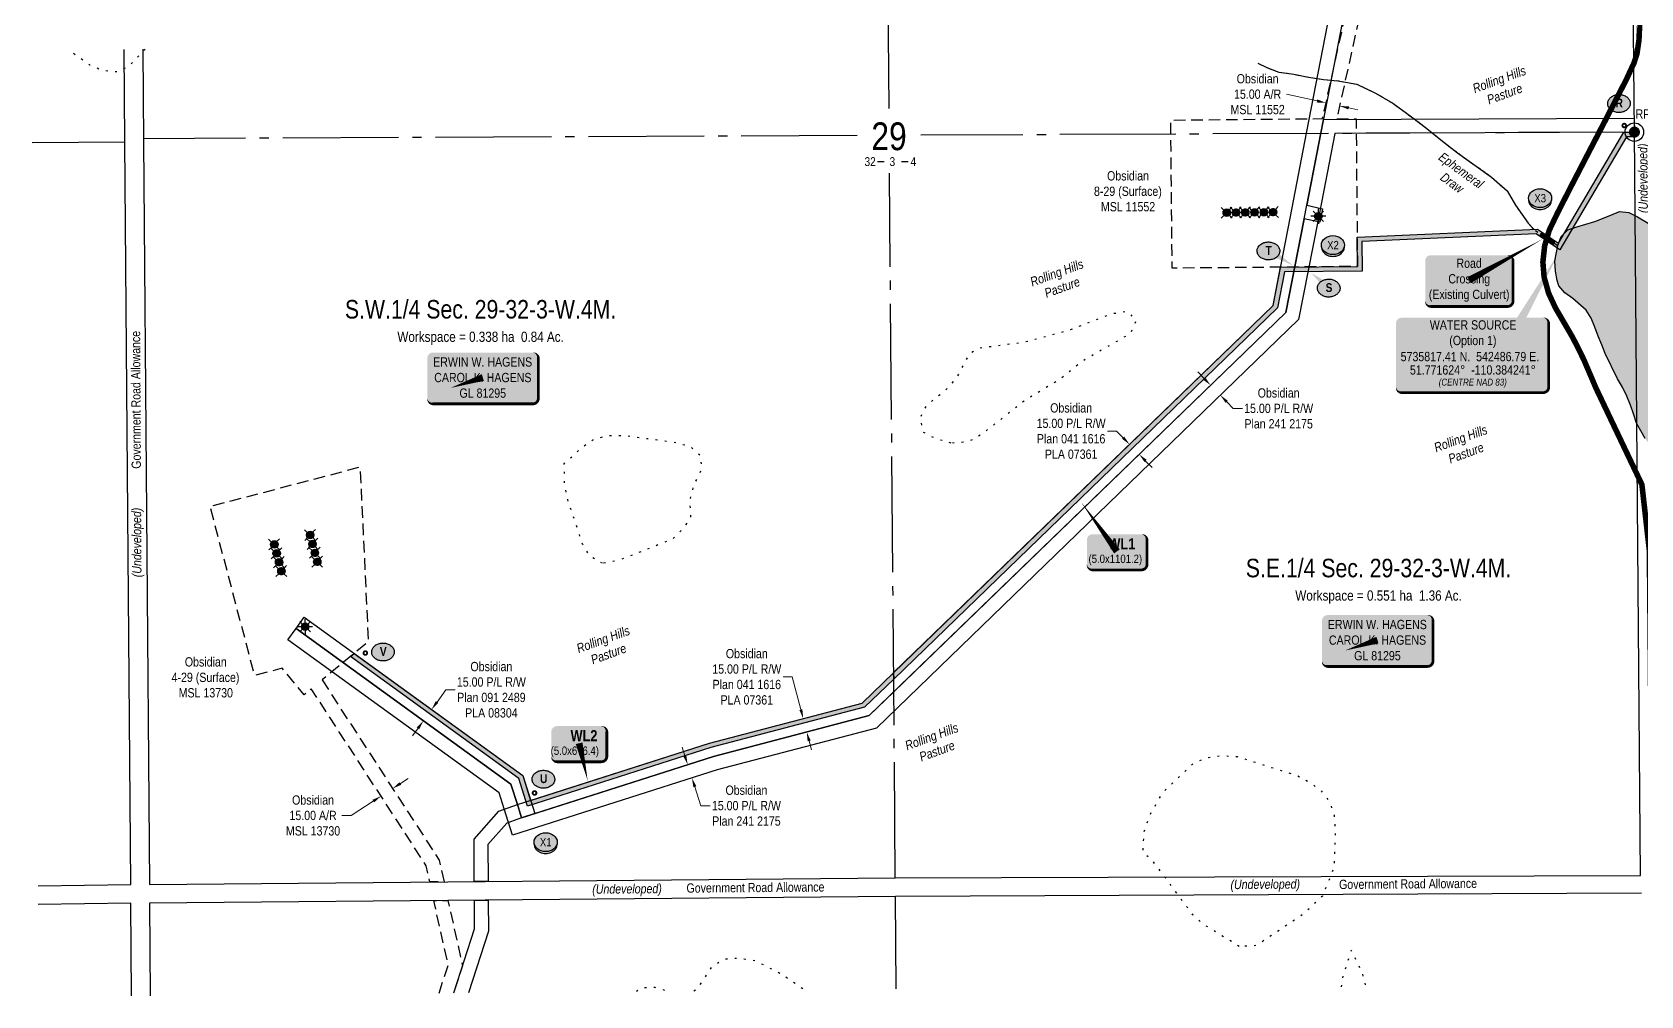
# Model space of a CAD drawing. Extents: x 540401 to 546765, y 5731607 to 5736849.
# Drawn here: x 540834 to 542570, y 5734999 to 5736040 of the extents above; entities that cross this region are included whole.
import ezdxf
from ezdxf.enums import TextEntityAlignment as Align

# ---------------------------------------------------------------- set-up
doc = ezdxf.new("R2010")
doc.units = 0
doc.header["$LTSCALE"] = 5
doc.header["$PDSIZE"] = 0.5
for name, pattern in [('foc-ACCESSROAD', [3.75, 2.5, -1.25]), ('foc-QUARTERLINE', [33, 25, -3, 2, -3]), ('foc-TOPO-ephemeral', [6.25, 3.125, -0.625, 0.625, -0.625, 0.625, -0.625]), ('foc-WHEELTRACKS', [2, 0.4, -1.6])]:
    doc.linetypes.add(name, pattern=pattern)
doc.layers.get('Defpoints').update_dxf_attribs({"color": 9})
for name, color, linetype in [('10', 1, 'Continuous'), ('35', 37, 'Continuous'), ('9', 3, 'Continuous'), ('AS-OWNER', 7, 'Continuous'), ('AS-ROADS', 254, 'Continuous'), ('C-RW', 13, 'Continuous'), ('C-SYMBOL', 7, 'Continuous'), ('C-WS', 13, 'foc-ACCESSROAD'), ('C-WS-S', 8, 'Continuous'), ('CG-NOTES', 7, 'Continuous'), ('L-AREAREQUIRED', 7, 'Continuous'), ('L-MON', 1, 'Continuous'), ('L-QSEC', 8, 'foc-QUARTERLINE'), ('L-ROAD-T', 7, 'Continuous'), ('L-SEC', 7, 'Continuous'), ('L-SECLBL', 7, 'Continuous'), ('P-CROSSINGS', 250, 'Continuous'), ('P-TEMP-BLOCKS', 250, 'Continuous'), ('P-TEMP-H', 41, 'Continuous'), ('P-TEMP_WORKSPACE', 46, 'Continuous'), ('ROUTE MAP BUBBLES', 7, 'Continuous'), ('T-DRAW', 143, 'foc-TOPO-ephemeral'), ('T-WATER', 160, 'Continuous'), ('T-WATER-H', 133, 'Continuous'), ('T-WATER-P3', 160, 'foc-WHEELTRACKS'), ('T-WATER-T', 170, 'Continuous')]:
    doc.layers.add(name, color=color, linetype=linetype)
for name, color, linetype, lineweight in [('AS-GENERAL', 48, 'Continuous', 18), ('C-AR-T', 13, 'Continuous', 9), ('C-RW-T', 13, 'Continuous', 9), ('C-WS-T', 13, 'Continuous', 9), ('T-TEXT', 48, 'Continuous', 18)]:
    doc.layers.add(name, color=color, linetype=linetype, lineweight=lineweight)
doc.styles.add('100L', font='ARIALN.TTF', dxfattribs={"height": 11})
doc.styles.add('175L', font='ARIALN.TTF', dxfattribs={"height": 20})
doc.styles.add('80', font='ARIALN.TTF', dxfattribs={"height": 10})
doc.styles.add('80CG', font='ARIALN.TTF', dxfattribs={"height": 10})
doc.styles.add('80L', font='ARIALN.TTF', dxfattribs={"height": 10})
doc.styles.add('80LS', font='ARIALNI.TTF', dxfattribs={"height": 10})
doc.styles.add('BOLD', font='ARIALNB.TTF')
doc.styles.add('Crossing', font='ARIALN.TTF', dxfattribs={"height": 10})
doc.styles.add('foc-LtypeFont', font='ARIALN.TTF', dxfattribs={"height": 7.35})
doc.styles.add('SIMPLEX', font='ARIALN.TTF')
doc.linetypes.add('foc-TOPO-flowdirection-NOLINE', pattern='A,0,[">",foc-LtypeFont,S=0.3,R=0,X=0,Y=-0.945],-20,[">",foc-LtypeFont,S=0.3,R=0,X=0,Y=-0.945],0', length=20)
doc.dimstyles.new('Compass 5 000', dxfattribs={"dimscale": 5, "dimtxt": 9, "dimasz": 2, "dimexe": 0.2, "dimexo": 0.0625, "dimgap": 0.5, "dimtad": 0, "dimtih": 1, "dimtoh": 1, "dimzin": 0, "dimdsep": 46, "dimtxsty": '80CG', "dimcen": 0.1, "dimse1": 1, "dimse2": 1, "dimclrd": 256, "dimclrt": 256, "dimaunit": 1, "dimadec": 4, "dimazin": 0, "dimtfac": 0.06, "dimtofl": 0, "dimtmove": 0, "dimatfit": 1, "dimfxl": 0.2, "dimtolj": 1, "dimtzin": 0, "dimlwd": -1, "dimarcsym": 0})

# ---------------------------------------------------------------- blocks, each defined once
blk = doc.blocks.new('L-SECLBL')
at = {"layer": '9', "color": 7}
for p, q in [((-5.1, -27.8), (-12.3, -27.8)), ((20.7, -27.8), (13.5, -27.8))]:
    blk.add_line(p, q, dxfattribs=at)
at = {"layer": '10', "color": 2, "style": 'SIMPLEX'}
blk.add_attdef('SEC', text='', height=30, dxfattribs=at).set_placement((0, 0), align=Align.MIDDLE)
at = {"layer": '10', "color": 5, "style": '80L'}
blk.add_attdef('TWP', text='', height=9.5, dxfattribs=at).set_placement((-14.4, -27.4), align=Align.MIDDLE_RIGHT)
blk.add_attdef('RGE', text='', height=9.5, dxfattribs=at).set_placement((3.6, -27.4), align=Align.MIDDLE_CENTER)
blk.add_attdef('MER', text='', height=9.5, dxfattribs=at).set_placement((23.2, -27.4), align=Align.MIDDLE_LEFT)
blk = doc.blocks.new('*D57')
at = {"layer": 'C-AR-T', "transparency": 16777216}
for p, q in [((541231.3, 5735228.9), (541239.7, 5735234.3)), ((541202, 5735209.8), (541178.1, 5735194.3)), ((541178.1, 5735194.3), (541168.1, 5735194.3))]:
    blk.add_line(p, q, dxfattribs=at)
for points in [[(541230.4, 5735230.3), (541232.2, 5735227.5), (541222.9, 5735223.4)], [(541201.1, 5735211.2), (541202.9, 5735208.4), (541210.4, 5735215.2)]]:
    blk.add_solid(points, dxfattribs=at)
at = {"layer": 'Defpoints', "color": 0, "transparency": 16777216}
for p in [(541205.8, 5735249.9), (541193.2, 5735241.7), (541210.4, 5735215.2)]:
    blk.add_point(p, dxfattribs=at)
at = {"layer": 'C-AR-T', "transparency": 16777216, "insert": (541137, 5735194.3), "char_height": 10, "attachment_point": 5, "style": '80CG'}
blk.add_mtext('\\A1;Obsidian\\P15.00 A/R\\PMSL 13730', dxfattribs=at)
blk = doc.blocks.new('*D63')
at = {"layer": 'C-RW-T', "transparency": 16777216}
for p, q in [((542004.4, 5735609.5), (541994.4, 5735609.5)), ((542011.4, 5735602.4), (542004.4, 5735609.5)), ((542035.7, 5735577.2), (542042.7, 5735570.1))]:
    blk.add_line(p, q, dxfattribs=at)
for points in [[(542012.6, 5735603.5), (542010.2, 5735601.2), (542018.3, 5735595.2)], [(542036.9, 5735578.4), (542034.5, 5735576.1), (542028.8, 5735584.4)]]:
    blk.add_solid(points, dxfattribs=at)
at = {"layer": 'Defpoints', "color": 0, "transparency": 16777216}
for p in [(542018.3, 5735595.2), (542002.9, 5735580.2), (542013.3, 5735569.4)]:
    blk.add_point(p, dxfattribs=at)
at = {"layer": 'C-RW-T', "transparency": 16777216, "insert": (541955.3, 5735609.5), "char_height": 10, "attachment_point": 5, "style": '80CG'}
blk.add_mtext('\\A1;Obsidian\\P15.00 P/L R/W\\PPlan 041 1616\\PPLA 07361', dxfattribs=at)
blk = doc.blocks.new('*D65')
at = {"layer": 'C-RW-T', "transparency": 16777216}
for p, q in [((541270.8, 5735316.8), (541280.4, 5735330.1)), ((541280.4, 5735330.1), (541290.4, 5735330.1)), ((541250.3, 5735288.5), (541244.4, 5735280.4))]:
    blk.add_line(p, q, dxfattribs=at)
for points in [[(541269.5, 5735317.8), (541272.2, 5735315.8), (541265, 5735308.7)], [(541248.9, 5735289.4), (541251.6, 5735287.5), (541256.1, 5735296.5)]]:
    blk.add_solid(points, dxfattribs=at)
at = {"layer": 'Defpoints', "color": 0, "transparency": 16777216}
for p in [(541255.9, 5735296.7), (541264.7, 5735308.8), (541265, 5735308.7)]:
    blk.add_point(p, dxfattribs=at)
at = {"layer": 'C-RW-T', "transparency": 16777216, "insert": (541329.5, 5735330.1), "char_height": 10, "attachment_point": 5, "style": '80CG'}
blk.add_mtext('\\A1;Obsidian\\P15.00 P/L R/W\\PPlan 091 2489\\PPLA 08304', dxfattribs=at)
blk = doc.blocks.new('*D66')
at = {"layer": 'C-RW-T', "transparency": 16777216}
for p, q in [((541654.3, 5735344.1), (541644.3, 5735344.1)), ((541663.6, 5735308.7), (541654.3, 5735344.1)), ((541672.5, 5735274.8), (541675, 5735265.2))]:
    blk.add_line(p, q, dxfattribs=at)
for points in [[(541665.2, 5735309.1), (541662, 5735308.2), (541666.1, 5735299)], [(541674.1, 5735275.3), (541670.9, 5735274.4), (541669.9, 5735284.5)]]:
    blk.add_solid(points, dxfattribs=at)
at = {"layer": 'Defpoints', "color": 0, "transparency": 16777216}
for p in [(541666, 5735299), (541666.1, 5735299), (541669.8, 5735284.5)]:
    blk.add_point(p, dxfattribs=at)
at = {"layer": 'C-RW-T', "transparency": 16777216, "insert": (541605.2, 5735344.1), "char_height": 10, "attachment_point": 5, "style": '80CG'}
blk.add_mtext('\\A1;Obsidian\\P15.00 P/L R/W\\PPlan 041 1616\\PPLA 07361', dxfattribs=at)
blk = doc.blocks.new('GAS')
h = blk.add_hatch(color=255)
h.dxf.hatch_style = 1
edge = h.paths.add_edge_path()
edge.add_arc((0, 0), 0.9, 0, 360)
for p, q in [((-0.81, 0), (-1.62, 0)), ((-0.57, 0.57), (-1.14, 1.14)), ((0, 0.81), (0, 1.62)), ((0.57, 0.57), (1.14, 1.14)), ((1.62, 0), (0.81, 0)), ((-0.57, -0.57), (-1.14, -1.14)), ((0, -0.81), (0, -1.62)), ((1.14, -1.14), (0.57, -0.57))]:
    blk.add_line(p, q)
blk.add_circle((0, 0), 0.8)
blk = doc.blocks.new('WC')
at = {"layer": 'L-MON'}
h = blk.add_hatch(color=255, dxfattribs=at)
h.dxf.hatch_style = 1
edge = h.paths.add_edge_path()
edge.add_arc((0, 0), 0.9, 0, 360)
at = {"layer": 'C-WS-S', "flags": 128}
for points in [[(-0.62, 0.5), (-1.23, 1.12)], [(0.52, 0.61), (1.13, 1.21)], [(-1.18, -1.18), (-0.56, -0.57)], [(1.16, -1.18), (0.56, -0.57)]]:
    blk.add_lwpolyline(points, dxfattribs=at)
at = {"layer": 'C-WS-S'}
for radius in [0.8, 0.373]:
    blk.add_circle((0, 0), radius, dxfattribs=at)
blk = doc.blocks.new('*D70')
at = {"layer": 'C-RW-T', "transparency": 16777216}
for p, q in [((542098.9, 5735666.2), (542091.9, 5735673.4)), ((542123.2, 5735641.1), (542130.2, 5735634)), ((542130.2, 5735634), (542140.2, 5735634))]:
    blk.add_line(p, q, dxfattribs=at)
for points in [[(542100.1, 5735667.4), (542097.7, 5735665.1), (542105.8, 5735659.1)], [(542124.4, 5735642.3), (542122.1, 5735640), (542116.3, 5735648.3)]]:
    blk.add_solid(points, dxfattribs=at)
at = {"layer": 'Defpoints', "color": 0, "transparency": 16777216}
for p in [(542107.8, 5735661), (542116.3, 5735648.3), (542118.3, 5735650.3)]:
    blk.add_point(p, dxfattribs=at)
at = {"layer": 'C-RW-T', "transparency": 16777216, "insert": (542179.3, 5735634), "char_height": 10, "attachment_point": 5, "style": '80CG'}
blk.add_mtext('\\A1;Obsidian\\P15.00 P/L R/W\\PPlan 241 2175', dxfattribs=at)
blk = doc.blocks.new('*D71')
at = {"layer": 'C-RW-T', "transparency": 16777216}
for p, q in [((541538.4, 5735258.6), (541535.3, 5735268.2)), ((541549.1, 5735225.3), (541555.7, 5735204.9)), ((541555.7, 5735204.9), (541565.7, 5735204.9))]:
    blk.add_line(p, q, dxfattribs=at)
for points in [[(541539.9, 5735259.2), (541536.8, 5735258.1), (541541.4, 5735249.1)], [(541550.7, 5735225.8), (541547.5, 5735224.8), (541546, 5735234.9)]]:
    blk.add_solid(points, dxfattribs=at)
at = {"layer": 'Defpoints', "color": 0, "transparency": 16777216}
for p in [(541544.9, 5735250.3), (541546, 5735234.9), (541549.5, 5735236)]:
    blk.add_point(p, dxfattribs=at)
at = {"layer": 'C-RW-T', "transparency": 16777216, "insert": (541604.8, 5735204.9), "char_height": 10, "attachment_point": 5, "style": '80CG'}
blk.add_mtext('\\A1;Obsidian\\P15.00 P/L R/W\\PPlan 241 2175', dxfattribs=at)
blk = doc.blocks.new('*U73')
h = blk.add_hatch(color=59)
edge = h.paths.add_edge_path()
edge.add_line((-54, -28.5), (54, -28.5))
edge.add_arc((54, -22.5), 6, 270, 360)
edge.add_line((60, -22.5), (60, 21))
edge.add_arc((54, 21), 6, 0, 90)
edge.add_line((54, 27), (-54, 27))
edge.add_arc((-54, 21), 6, 90, 180)
edge.add_line((-60, 21), (-60, -22.5))
edge.add_arc((-54, -22.5), 6, 180, 270)
at = {"color": 1, "flags": 128}
blk.add_lwpolyline([(-54, -28.5, 3, 3, 0), (54, -28.5, 3, 3, 0.414214), (60, -22.5, 3, 3, 0), (60, 21, 3, 0, 0.414214), (54, 27, 0, 0, 0), (-54, 27, 0, 0, 0.414214), (-60, 21, 0, 0, 0), (-60, -22.5, 0, 3, 0.414214)], format="xyseb", close=True, dxfattribs=at)
blk.add_lwpolyline([(-35, -11.3, 0, 7.5, 0), (0, 0, 0, 0, 0)], format="xyseb", dxfattribs=at)
at = {"color": 1, "style": '80'}
blk.add_attdef('ENTER_TEXT_001', (-36, -5), '', height=10, dxfattribs=at)
blk = doc.blocks.new('*U77')
h = blk.add_hatch(color=255)
edge = h.paths.add_edge_path()
edge.add_line((-76.5, -20), (76.5, -20))
edge.add_arc((76.5, -14), 6, 270, 360)
edge.add_line((82.5, -14), (82.5, 55))
edge.add_arc((76.5, 55), 6, 0, 90)
edge.add_line((76.5, 61), (-76.5, 61))
edge.add_arc((-76.5, 55), 6, 90, 180)
edge.add_line((-82.5, 55), (-82.5, -14))
edge.add_arc((-76.5, -14), 6, 180, 270)
at = {"color": 170, "flags": 128}
blk.add_lwpolyline([(-76.5, -20, 3, 3, 0), (76.5, -20, 3, 3, 0.414214), (82.5, -14, 3, 3, 0), (82.5, 55, 3, 0, 0.414214), (76.5, 61, 0, 0, 0), (-76.5, 61, 0, 0, 0.414214), (-82.5, 55, 0, 0, 0), (-82.5, -14, 0, 3, 0.414214)], format="xyseb", close=True, dxfattribs=at)
at = {"color": 170, "insert": (-36.3, -4.9), "char_height": 7.5, "attachment_point": 1, "style": '80L'}
blk.add_mtext_dynamic_manual_height_columns('{\\fArial Narrow|b0|i1|c0|p34;(CENTRE NAD 83)}', width=76.285, gutter_width=45, heights=[0], dxfattribs=at)
at = {"layer": 'T-WATER-T', "style": '80', "flags": 8}
blk.add_attdef('Name?_001', (-36.7, 30.2), '', height=10, dxfattribs=at)
at = {"layer": 'T-WATER-T', "style": '80L'}
for tag, p in [('Location?', (0.6, 19)), ('Coords?', (0.6, 4.5))]:
    blk.add_attdef(tag, text='', height=10, dxfattribs=at).set_placement(p, align=Align.MIDDLE_CENTER)
blk = doc.blocks.new('*U83')
at = {"true_color": 0xff8aff}
h = blk.add_hatch(color=211, dxfattribs=at)
edge = h.paths.add_edge_path()
edge.add_line((-26.5, -20), (26.5, -20))
edge.add_arc((26.5, -14), 6, 270, 360)
edge.add_line((32.5, -14), (32.5, 12.5))
edge.add_arc((26.5, 12.5), 6, 0, 90)
edge.add_line((26.5, 18.5), (-26.5, 18.5))
edge.add_arc((-26.5, 12.5), 6, 90, 180)
edge.add_line((-32.5, 12.5), (-32.5, -14))
edge.add_arc((-26.5, -14), 6, 180, 270)
at = {"flags": 128}
blk.add_lwpolyline([(-38.6, 53.2, 0, 7.5, 0), (0, 0, 0, 0, 0)], format="xyseb", dxfattribs=at)
at = {"color": 250, "flags": 128}
blk.add_lwpolyline([(-26.5, -20, 3, 3, 0), (26.5, -20, 3, 3, 0.414214), (32.5, -14, 3, 3, 0), (32.5, 12.5, 3, 0, 0.414214), (26.5, 18.5, 0, 0, 0), (-26.5, 18.5, 0, 0, 0.414214), (-32.5, 12.5, 0, 0, 0), (-32.5, -14, 0, 3, 0.414214)], format="xyseb", close=True, dxfattribs=at)
at = {"color": 250}
for tag, p, height, style in [('TEMP_AREA_W1_001', (-9.2, 2.2), 12, 'BOLD'), ('ENTER_TEXT_001', (-30.7, -12.5), 9, '80')]:
    blk.add_attdef(tag, p, '', height=height, dxfattribs=dict(at, style=style))
blk = doc.blocks.new('*U84')
at = {"true_color": 0xff8aff}
h = blk.add_hatch(color=211, dxfattribs=at)
edge = h.paths.add_edge_path()
edge.add_line((-24, -20), (24, -20))
edge.add_arc((24, -14), 6, 270, 360)
edge.add_line((30, -14), (30, 12.5))
edge.add_arc((24, 12.5), 6, 0, 90)
edge.add_line((24, 18.5), (-24, 18.5))
edge.add_arc((-24, 12.5), 6, 90, 180)
edge.add_line((-30, 12.5), (-30, -14))
edge.add_arc((-24, -14), 6, 180, 270)
at = {"color": 250, "flags": 128}
blk.add_lwpolyline([(-24, -20, 3, 3, 0), (24, -20, 3, 3, 0.414214), (30, -14, 3, 3, 0), (30, 12.5, 3, 0, 0.414214), (24, 18.5, 0, 0, 0), (-24, 18.5, 0, 0, 0.414214), (-30, 12.5, 0, 0, 0), (-30, -14, 0, 3, 0.414214)], format="xyseb", close=True, dxfattribs=at)
at = {"flags": 128}
blk.add_lwpolyline([(9.3, -40.6, 0, 7.5, 0), (0, 0, 0, 0, 0)], format="xyseb", dxfattribs=at)
at = {"color": 250}
for tag, p, height, style in [('TEMP_AREA_W1_001', (-9.2, 2.2), 12, 'BOLD'), ('ENTER_TEXT_001', (-30.7, -12.5), 9, '80')]:
    blk.add_attdef(tag, p, '', height=height, dxfattribs=dict(at, style=style))
blk = doc.blocks.new('xing2')
h = blk.add_hatch(color=50)
h.dxf.hatch_style = 1
edge = h.paths.add_edge_path()
edge.add_ellipse((0, 0), major_axis=(-12.5, 0), ratio=0.816297, start_angle=0, end_angle=360)
h = blk.add_hatch(color=250)
h.dxf.hatch_style = 1
edge = h.paths.add_edge_path()
edge.add_ellipse((0, -2), major_axis=(-12.5, 0), ratio=0.816297, start_angle=0, end_angle=180)
edge.add_line((12.5, -2), (12.5, 0))
edge.add_ellipse((0, 0), major_axis=(-12.5, 0), ratio=0.816297, start_angle=0, end_angle=180, ccw=False)
edge.add_line((-12.5, 0), (-12.5, -2))
at = {"color": 250}
blk.add_ellipse((0, 0), major_axis=(-12.5, 0), ratio=0.816297, dxfattribs=at)
blk.add_ellipse((0, -2), major_axis=(-12.5, 0), ratio=0.816297, start_param=0, end_param=3.141593, dxfattribs=at)
at = {"color": 250, "style": 'Crossing'}
blk.add_attdef('CROSSING', text='', height=9, dxfattribs=at).set_placement((0.1, 0), align=Align.MIDDLE_CENTER)
at = {"color": 250, "style": 'Crossing', "flags": 1}
for tag, p in [('OWNER', (0.1, -12.5)), ('DESCRIPTION', (0.1, -25.8)), ('LOCATION', (0.1, -39.3)), ('DWG_REF', (0.1, -52.8))]:
    blk.add_attdef(tag, text='', height=9, dxfattribs=at).set_placement(p, align=Align.MIDDLE_CENTER)
blk = doc.blocks.new('AA')
at = {"const_width": 4}
blk.add_lwpolyline([(-1, 0, 1), (1, 0, 1)], format="xyb", close=True, dxfattribs=at)
blk.add_circle((0, 0), 2)
blk = doc.blocks.new('Route_Letters')
h = blk.add_hatch(color=255)
h.dxf.hatch_style = 1
edge = h.paths.add_edge_path()
edge.add_ellipse((-0.1, 0.5), major_axis=(-12, 0), ratio=0.789318, start_angle=0, end_angle=360)
at = {"color": 5}
blk.add_open_spline([(-12.3, 0.5), (-12.3, -0.3), (-12.2, -1), (-11.7, -2.8), (-11.1, -3.9), (-9.6, -5.8), (-8.5, -6.7), (-6.2, -8), (-4.9, -8.5), (-2.1, -9.2), (-0.7, -9.3), (2.2, -9.1), (3.6, -8.8), (6.3, -7.9), (7.5, -7.2), (9.5, -5.6), (10.4, -4.6), (11.6, -2.5), (12, -1.4), (12.2, 0.9), (12, 2.1), (11.2, 4.3), (10.5, 5.4), (8.8, 7.2), (7.7, 8), (5.3, 9.2), (3.9, 9.7), (1.1, 10.2), (-0.4, 10.2), (-3.2, 9.9), (-4.6, 9.6), (-7.2, 8.5), (-8.3, 7.7), (-10.2, 6), (-11, 5), (-12, 2.9), (-12.3, 1.7), (-12.3, 0.5), (-12.3, 0.5), (-12.3, 0.5)], degree=3, knots=[0, 0, 0, 0, 0.219529, 0.219529, 0.575727, 0.575727, 0.931924, 0.931924, 1.288121, 1.288121, 1.644318, 1.644318, 2.000515, 2.000515, 2.356712, 2.356712, 2.712909, 2.712909, 3.069107, 3.069107, 3.425304, 3.425304, 3.781501, 3.781501, 4.137698, 4.137698, 4.493895, 4.493895, 4.850092, 4.850092, 5.20629, 5.20629, 5.562487, 5.562487, 5.918684, 5.918684, 6.274881, 6.274881, 6.283185, 6.283185, 6.283185, 6.283185], dxfattribs=at)
at = {"color": 14, "style": 'BOLD'}
blk.add_attdef('A', text='', height=9.5, dxfattribs=at).set_placement((0.2, 1), align=Align.MIDDLE)
blk = doc.blocks.new('*U86')
h = blk.add_hatch(color=59)
edge = h.paths.add_edge_path()
edge.add_line((-41.5, -28.5), (41.5, -28.5))
edge.add_arc((41.5, -22.5), 6, 270, 360)
edge.add_line((47.5, -22.5), (47.5, 21))
edge.add_arc((41.5, 21), 6, 0, 90)
edge.add_line((41.5, 27), (-41.5, 27))
edge.add_arc((-41.5, 21), 6, 90, 180)
edge.add_line((-47.5, 21), (-47.5, -22.5))
edge.add_arc((-41.5, -22.5), 6, 180, 270)
at = {"color": 1, "flags": 128}
blk.add_lwpolyline([(79, 44.2, 0, 7.5, 0), (0, 0, 0, 0, 0)], format="xyseb", dxfattribs=at)
blk.add_lwpolyline([(-41.5, -28.5, 3, 3, 0), (41.5, -28.5, 3, 3, 0.414214), (47.5, -22.5, 3, 3, 0), (47.5, 21, 3, 0, 0.414214), (41.5, 27, 0, 0, 0), (-41.5, 27, 0, 0, 0.414214), (-47.5, 21, 0, 0, 0), (-47.5, -22.5, 0, 3, 0.414214)], format="xyseb", close=True, dxfattribs=at)
at = {"color": 1, "style": '80'}
blk.add_attdef('ENTER_TEXT_001', (-36, -5), '', height=10, dxfattribs=at)
blk = doc.blocks.new('*D87')
at = {"layer": 'C-AR-T', "transparency": 16777216}
for p, q in [((542220.7, 5735966.1), (542187.6, 5735973.4)), ((542254.9, 5735958.6), (542264.7, 5735956.4))]:
    blk.add_line(p, q, dxfattribs=at)
for points in [[(542221, 5735967.8), (542220.3, 5735964.5), (542230.4, 5735964)], [(542255.3, 5735960.2), (542254.5, 5735957), (542245.1, 5735960.7)]]:
    blk.add_solid(points, dxfattribs=at)
at = {"layer": 'Defpoints', "color": 0, "transparency": 16777216}
for p in [(542230.4, 5735964), (542230.4, 5735963.9), (542245.1, 5735960.7)]:
    blk.add_point(p, dxfattribs=at)
at = {"layer": 'C-AR-T', "transparency": 16777216, "insert": (542156.6, 5735973.4), "char_height": 10, "attachment_point": 5, "style": '80CG'}
blk.add_mtext('\\A1;Obsidian\\P15.00 A/R\\PMSL 11552', dxfattribs=at)
blk = doc.blocks.new('fdia')
at = {"color": 255, "const_width": 1}
blk.add_lwpolyline([(-0.5, 0, 1), (0.5, 0, 1)], format="xyb", close=True, dxfattribs=at)
blk = doc.blocks.new('Fdiaa')
blk.add_blockref('fdia', (0, 0))
blk = doc.blocks.new('fdib')
at = {"color": 1, "const_width": 1.6}
blk.add_lwpolyline([(-0.4, 0, 1), (0.4, 0, 1)], format="xyb", close=True, dxfattribs=at)
at = {"color": 1}
blk.add_circle((0, 0), 0.8, dxfattribs=at)
blk = doc.blocks.new('Fdibb')
blk.add_blockref('fdib', (0, 0))
blk = doc.blocks.new('fdicc')
for name in ['Fdibb', 'Fdiaa']:
    blk.add_blockref(name, (0, 0))
blk = doc.blocks.new('FDI')
blk.add_blockref('fdicc', (0, 0))
blk = doc.blocks.new('*U88')
at = {"layer": '35', "color": 3}
blk.add_circle((0, 0), 10, dxfattribs=at)
at = {"layer": '35', "color": 3, "style": '80'}
blk.add_attdef('RP_001', (1.3, 14.6), '', height=10, dxfattribs=at)

msp = doc.modelspace()

# ---------------------------------------------------------------- hatches: boundary and pattern name
at = {"layer": 'P-TEMP-H'}
h = msp.add_hatch(color=256, dxfattribs=at)
h.dxf.hatch_style = 1
h.paths.add_polyline_path([(542551.891, 5735932.377), (542563.302, 5735932.427), (542563.342, 5735927.457), (542554.665, 5735927.398), (542482.886, 5735805.393), (542457.339, 5735822.666), (542269.116, 5735814.379), (542269.416, 5735782.381), (542185.448, 5735781.591), (542177.907, 5735742.778), (541763.76, 5735341.679), (541763.703, 5735348.581), (542173.301, 5735745.274), (542181.321, 5735786.55), (542264.372, 5735787.331), (542264.073, 5735819.159), (542458.77, 5735827.732), (542481.279, 5735812.513)])
h = msp.add_hatch(color=256, dxfattribs=at)
h.dxf.hatch_style = 1
h.paths.add_polyline_path([(541763.76, 5735341.679), (541732.355, 5735311.263), (541566.29, 5735267.567), (541368.597, 5735204.344), (541359.045, 5735234.305), (541177.314, 5735366.049), (541181.288, 5735369.341), (541363.308, 5735237.388), (541371.839, 5735210.627), (541564.892, 5735272.367), (541729.818, 5735315.764), (541763.686, 5735348.564)])
at = {"layer": 'T-WATER-H'}
h = msp.add_hatch(color=256, dxfattribs=at)
h.dxf.hatch_style = 1
h.paths.add_polyline_path([(542706.422, 5735887.559), (542707.606, 5735863.743), (542717.7, 5735860.717), (542726.562, 5735855.576), (542733.929, 5735847.816), (542738.755, 5735838.876), (542742.644, 5735828.742), (542746.399, 5735819.186), (542750.333, 5735809.829), (542753.918, 5735799.783), (542756.873, 5735790.047), (542759.476, 5735780.328), (542760.334, 5735769.632), (542751.788, 5735752.459), (542747.986, 5735743.163), (542743.934, 5735732.994), (542740.295, 5735723.62), (542736.327, 5735714.378), (542732.909, 5735704.408), (542729.6, 5735694.804), (542725.987, 5735685.01), (542721.887, 5735674.88), (542718.569, 5735664.407), (542715.453, 5735654.148), (542703.938, 5735624.015), (542699.827, 5735614.588), (542694.37, 5735605.293), (542686.705, 5735597.98), (542678.077, 5735593.019), (542668.561, 5735589.079), (542658.799, 5735584.992), (542648.747, 5735581.212), (542616.94, 5735575.864), (542606.934, 5735577.726), (542596.611, 5735580.9), (542587.353, 5735585.86), (542581.023, 5735593.608), (542574.791, 5735601.54), (542565.61, 5735617.898), (542562.299, 5735628.015), (542558.927, 5735637.691), (542555.018, 5735647.256), (542550.317, 5735656.891), (542545.069, 5735665.778), (542531.906, 5735693.292), (542527.98, 5735702.686), (542524.309, 5735712.06), (542520.703, 5735721.595), (542516.496, 5735731.321), (542511.119, 5735740.207), (542496.815, 5735752.889), (542488.29, 5735758.788), (542481.671, 5735766.452), (542479.854, 5735772.209), (542477.99, 5735782.141), (542477.452, 5735793.151), (542480.805, 5735809.817), (542484.348, 5735819.674), (542491.317, 5735826.909), (542501.194, 5735830.028), (542510.962, 5735832.86), (542520.462, 5735835.942), (542537.916, 5735842.915), (542547.391, 5735846.615), (542557.328, 5735845.581), (542566.518, 5735840.826), (542587.891, 5735828.306), (542597.336, 5735825.128), (542607.952, 5735822.833), (542618.642, 5735820.357), (542629.365, 5735818.869), (542639.831, 5735817.54), (542649.803, 5735815.878), (542660.626, 5735814.204), (542671.02, 5735812.699), (542689.205, 5735816.698), (542689.723, 5735827.03), (542682.718, 5735834.513), (542674.745, 5735841.249), (542667.383, 5735849.027), (542659.891, 5735857.04), (542653.884, 5735865.621), (542650.7, 5735874.994), (542651.44, 5735885.322), (542657.527, 5735893.382), (542667.188, 5735897.76), (542677.685, 5735898.861), (542687.708, 5735896.291), (542697.539, 5735892.491)])

# ---------------------------------------------------------------- linework, layer by layer
at = {"layer": 'AS-GENERAL', "const_width": 4.998, "flags": 128}
msp.add_lwpolyline([(542461.77, 5735822.687), (542477.148, 5735812.29)], dxfattribs=at)
at = {"layer": 'AS-ROADS', "const_width": 5.997, "flags": 128}
msp.add_lwpolyline([(542583.77, 5735010.635), (542579.458, 5735480.551), (542571.385, 5735551.752), (542521.831, 5735655.917), (542508.831, 5735686.333), (542502.056, 5735700.3), (542496.082, 5735711.723), (542478.083, 5735742.58), (542470.637, 5735758.652), (542465.822, 5735775.985), (542464.526, 5735792.011), (542466.438, 5735809.623), (542471.385, 5735826.431), (542479.921, 5735844.336), (542495.35, 5735874.564), (542509.806, 5735902.498), (542530.348, 5735942.1), (542554.382, 5735988.802), (542562.813, 5736007.007), (542566.042, 5736016.888), (542568.258, 5736032.038), (542570.536, 5736083.764), (542570.931, 5736108.122), (542570.913, 5736107.959)], dxfattribs=at)
at = {"layer": 'C-RW', "flags": 128}
for points in [[(542294.79, 5736292.009), (542224.734, 5735931.512), (542209.544, 5735853.391), (542226.54, 5735849.754), (542223.675, 5735835.022), (542206.682, 5735838.669), (542187.04, 5735737.708), (541763.856, 5735327.857), (541737.429, 5735302.263), (541569.086, 5735257.967), (541375.654, 5735196.106), (541362.142, 5735191.785), (541346.292, 5735186.026), (541325.773, 5735163.074), (541326.045, 5735123.077), (541311.04, 5735122.947), (541310.741, 5735168.755), (541337.628, 5735198.829), (541357.58, 5735206.067), (541371.186, 5735210.418), (541564.892, 5735272.367), (541729.818, 5735315.764), (541763.686, 5735348.564), (542173.301, 5735745.274), (542191.938, 5735841.197), (542209.458, 5735931.376), (542275.674, 5736272.195)], [(541288.826, 5735002.623), (541311.42, 5735071.831), (541311.192, 5735102.828), (541326.191, 5735102.966), (541326.452, 5735069.468), (541304.663, 5735002.765)]]:
    msp.add_lwpolyline(points, dxfattribs=at)
for points in [[(542563.24, 5735932.426), (542239.909, 5735931.008), (542221.443, 5735836.036), (542200.856, 5735730.218), (541745.04, 5735288.763), (541573.28, 5735243.568), (541352.424, 5735172.937), (541343.301, 5735201.497), (541337.742, 5735218.886), (541109.802, 5735384.128), (541118.602, 5735396.266), (541350.525, 5735228.137), (541357.583, 5735206.059), (541362.142, 5735191.785), (541569.086, 5735257.967), (541737.429, 5735302.263), (542187.04, 5735737.708), (542206.726, 5735838.898), (542227.541, 5735945.946), (542563.174, 5735947.419)], [(541363.308, 5735237.388), (541376.393, 5735196.343), (541362.142, 5735191.785), (541358.24, 5735204.001), (541350.525, 5735228.137), (541118.602, 5735396.266), (541127.401, 5735408.405)]]:
    msp.add_lwpolyline(points, close=True, dxfattribs=at)
at = {"layer": 'C-WS', "flags": 128}
for points in [[(542242.015, 5735946.627), (542262.903, 5735946.784), (542263.339, 5735897.287), (542264.372, 5735787.331), (542064.381, 5735785.449), (542062.875, 5735945.442), (542226.68, 5735946.984), (542282.338, 5736199.16), (542297.731, 5736199.302), (542242.015, 5735946.627)], [(541146.737, 5735340.725), (541273.233, 5735146.003), (541278.434, 5735122.625), (541263.101, 5735122.487), (541259.18, 5735140.101), (541135.106, 5735331.094), (541127.335, 5735324.659), (541103.617, 5735353.298), (541073.968, 5735345.501), (541025.928, 5735528.195), (541187.731, 5735570.741), (541196.625, 5735382.044), (541146.737, 5735340.725)]]:
    msp.add_lwpolyline(points, close=True, dxfattribs=at)
msp.add_lwpolyline([(541273, 5735002.48), (541282.845, 5735032.636), (541267.993, 5735099.389), (541267.32, 5735102.417), (541282.655, 5735102.555), (541298.38, 5735031.886), (541288.826, 5735002.623)], dxfattribs=at)
at = {"layer": 'L-QSEC'}
for p, q in [((541758.709, 5735957.972), (541752.367, 5736731.948)), ((540933.809, 5735921.765), (540833.814, 5735920.765)), ((541724.227, 5735928.745), (540953.888, 5735925.365)), ((542563.24, 5735932.426), (541793.216, 5735929.048)), ((541765.519, 5735127.03), (541759.283, 5735887.976)), ((541766.526, 5735006.927), (541765.663, 5735106.924))]:
    msp.add_line(p, q, dxfattribs=at)
at = {"layer": 'L-SEC'}
for p, q in [((542563.24, 5735932.426), (542556.778, 5736737.415)), ((540933.809, 5735921.765), (540933.024, 5736021.763)), ((540953.13, 5736021.914), (540953.915, 5735921.916)), ((540940.186, 5735119.592), (540933.809, 5735921.765)), ((540953.915, 5735921.916), (540960.292, 5735119.773)), ((542569.858, 5735129.53), (542563.24, 5735932.426)), ((540960.292, 5735119.773), (541765.498, 5735127.03)), ((541765.498, 5735127.03), (542569.858, 5735129.53)), ((540840.193, 5735118.391), (540940.186, 5735119.592)), ((541765.663, 5735106.924), (540960.452, 5735099.668)), ((542571.065, 5735110.528), (541765.663, 5735106.924)), ((540940.346, 5735099.486), (540840.352, 5735098.285)), ((540941.153, 5734999.489), (540940.346, 5735099.486)), ((540960.452, 5735099.668), (540961.259, 5734999.671))]:
    msp.add_line(p, q, dxfattribs=at)
at = {"layer": 'P-TEMP_WORKSPACE', "flags": 128}
msp.add_lwpolyline([(541763.76, 5735341.679), (541732.355, 5735311.263), (541566.29, 5735267.567), (541368.597, 5735204.344), (541359.045, 5735234.305), (541177.314, 5735366.049), (541181.288, 5735369.341), (541363.308, 5735237.388), (541371.839, 5735210.627), (541564.892, 5735272.367), (541729.818, 5735315.764), (541763.686, 5735348.564)], close=True, dxfattribs=at)
at = {"layer": 'ROUTE MAP BUBBLES', "flags": 128}
for points in [[(542195.357, 5735788.038, 0, 8, 0), (542168.601, 5735804.6, 0, 0, 0)], [(542214.26, 5735780.455, 0, 8, 0), (542233.671, 5735764.481, 0, 0, 0)]]:
    msp.add_lwpolyline(points, format="xyseb", dxfattribs=at)
at = {"layer": 'T-DRAW', "flags": 128}
msp.add_lwpolyline([(542156.708, 5736006.893), (542166.633, 5736002.093), (542179.399, 5735997.283), (542195.534, 5735994.885), (542211.425, 5735991.839), (542227.537, 5735989.216), (542243.347, 5735987.928), (542263.527, 5735984.288), (542283.699, 5735974.65), (542302.48, 5735963.632), (542322.561, 5735949.06), (542339.107, 5735936.421), (542354.289, 5735924.25), (542372.472, 5735910.171), (542392.643, 5735895.656), (542408.933, 5735883.874), (542425.98, 5735868.905), (542434.823, 5735853.645), (542448.729, 5735834.202), (542454.605, 5735827.531), (542480.805, 5735809.817)], dxfattribs=at)
at = {"layer": 'T-WATER'}
msp.add_lwpolyline([(542574.791, 5735601.54), (542565.61, 5735617.898), (542562.299, 5735628.015), (542558.927, 5735637.691), (542555.018, 5735647.256), (542550.317, 5735656.891), (542545.069, 5735665.778), (542531.906, 5735693.292), (542527.98, 5735702.686), (542524.309, 5735712.06), (542520.703, 5735721.595), (542516.496, 5735731.321), (542511.119, 5735740.207), (542496.815, 5735752.889), (542488.29, 5735758.788), (542481.671, 5735766.452), (542479.854, 5735772.209), (542477.99, 5735782.141), (542477.452, 5735793.151), (542480.805, 5735809.817), (542484.348, 5735819.674), (542491.317, 5735826.909), (542501.194, 5735830.028), (542510.962, 5735832.86), (542520.462, 5735835.942), (542537.916, 5735842.915), (542547.391, 5735846.615), (542557.328, 5735845.581), (542566.518, 5735840.826), (542587.891, 5735828.306)], dxfattribs=at)
at = {"layer": 'T-WATER-P3', "flags": 128}
for points in [[(540955.908, 5736021.935), (540953.256, 5736019.196), (540939.949, 5736005.45), (540933.28, 5736001.146), (540927.316, 5735997.298), (540909.861, 5735998.794), (540895.981, 5736004.888), (540872.788, 5736021.31)], [(541548.148, 5735004.96), (541551.6, 5735006.579), (541568.085, 5735031.298), (541580.359, 5735039.268), (541595.249, 5735040.282), (541614.554, 5735037.51), (541643.544, 5735022.609), (541667.514, 5735006.036)], [(542247.161, 5735009.078), (542249.084, 5735021.003), (542257.909, 5735048.917), (542269.459, 5735024.037), (542273.165, 5735009.194)], [(541486.139, 5735004.401), (541491.075, 5735008.237), (541506.061, 5735008.863), (541519.912, 5735004.705)]]:
    msp.add_lwpolyline(points, dxfattribs=at)
for points in [[(541825.71, 5735596.515), (541809.14, 5735601.086), (541796.154, 5735608.149), (541792.432, 5735623.64), (541799.429, 5735637.587), (541822.871, 5735656.405), (541831.93, 5735667.419), (541846.236, 5735693.811), (541856.359, 5735699.419), (541905.284, 5735705.793), (541954.452, 5735718.965), (541999.442, 5735736.378), (542015.724, 5735739.083), (542025.482, 5735728.808), (542019.204, 5735714.987), (541966.193, 5735684.102), (541943.772, 5735665.832), (541905.024, 5735642.33), (541857.889, 5735605.352), (541844.111, 5735597.853), (541825.71, 5735596.515)], [(541449.497, 5735466.72), (541435.787, 5735474.259), (541427.992, 5735487.255), (541412.002, 5735535.321), (541408.628, 5735552.559), (541407.988, 5735574.269), (541427.349, 5735591.976), (541439.139, 5735600.243), (541454.685, 5735604.808), (541474.477, 5735604.712), (541528.549, 5735597.349), (541544.343, 5735592.772), (541554.999, 5735583.346), (541556.394, 5735568.411), (541547.655, 5735550.99), (541543.564, 5735534.599), (541544.482, 5735515.838), (541535.969, 5735503.745), (541525.458, 5735493.322), (541496.192, 5735481.017), (541466.079, 5735469.488), (541449.497, 5735466.72)], [(542136.739, 5735052.849), (542098.147, 5735076.709), (542086.684, 5735087.01), (542070.98, 5735108.19), (542056.114, 5735128.239), (542042.457, 5735146.659), (542033.02, 5735153.868), (542033.863, 5735175.803), (542039.636, 5735193.566), (542054.795, 5735219.955), (542086.64, 5735250.024), (542100.17, 5735256.525), (542115.557, 5735258.919), (542134.349, 5735258.047), (542199.233, 5735237.437), (542213.275, 5735229.97), (542224.963, 5735220.959), (542234.235, 5735209.162), (542239.073, 5735194.766), (542240.287, 5735178.811), (542239.229, 5735138.759), (542235.341, 5735129.067), (542227.255, 5735108.912), (542226.605, 5735107.292), (542205.245, 5735087.216), (542155.088, 5735053.727), (542136.739, 5735052.849)]]:
    msp.add_lwpolyline(points, close=True, dxfattribs=at)
at = {"layer": 'T-WATER-T', "flags": 128}
msp.add_lwpolyline([(542483.382, 5735804.98, 0, 10, 0), (542435.338, 5735720.767, 0, 0, 0)], format="xyseb", dxfattribs=at)

# ---------------------------------------------------------------- block references
at = {"xscale": 0.99951493, "yscale": 0.99951493, "zscale": 0.99951493}
msp.add_blockref('*U88', (542563.302, 5735932.429), dxfattribs=at).add_auto_attribs({'RP_001': 'RP'})
at = {"layer": 'AS-OWNER', "color": 5}
ref = msp.add_blockref('*U73', (541320.267, 5735667.373), dxfattribs=dict(at, xscale=0.9990120540484214, yscale=0.9990120540484214, zscale=0.9990120540484214))
ref.add_attrib('ENTER_TEXT_001', 'ERWIN W. HAGENS', (541266.708, 5735679.202), dxfattribs={"layer": '0', "color": 1, "height": 9.99012, "style": '80'})
ref.add_attrib('ENTER_TEXT_002', 'CAROL K. HAGENS', (541267.829, 5735662.375), dxfattribs={"layer": '0', "color": 1, "height": 9.99012, "style": '80'})
ref.add_attrib('ENTER_TEXT_003', 'GL 81295', (541295.05, 5735645.547), dxfattribs={"layer": '0', "color": 1, "height": 9.9901, "style": '80'})
ref = msp.add_blockref('*U73', (542285.993, 5735383.758), dxfattribs=dict(at, xscale=0.9990120540484214, yscale=0.9990120540484214, zscale=0.9990120540484214))
ref.add_attrib('ENTER_TEXT_001', 'ERWIN W. HAGENS', (542232.434, 5735395.587), dxfattribs={"layer": '0', "color": 1, "height": 9.99012, "style": '80'})
ref.add_attrib('ENTER_TEXT_002', 'CAROL K. HAGENS', (542233.555, 5735378.76), dxfattribs={"layer": '0', "color": 1, "height": 9.99012, "style": '80'})
ref.add_attrib('ENTER_TEXT_003', 'GL 81295', (542260.776, 5735361.932), dxfattribs={"layer": '0', "color": 1, "height": 9.9901, "style": '80'})
at = {"layer": 'C-WS-S'}
for name, p, xscale, yscale, zscale in [('WC', (542123.238, 5735845.475), 5.000000000000032, 5.000000000000032, 5.000000000000032), ('WC', (542133.271, 5735845.621), 5.000000000000032, 5.000000000000032, 5.000000000000032), ('WC', (542143.275, 5735845.694), 5.000000000000032, 5.000000000000032, 5.000000000000032), ('WC', (542153.245, 5735845.755), 5.000000000000032, 5.000000000000032, 5.000000000000032), ('WC', (542163.274, 5735845.854), 5.000000000000032, 5.000000000000032, 5.000000000000032), ('WC', (542173.209, 5735845.984), 5.000000000000032, 5.000000000000032, 5.000000000000032), ('GAS', (542222.142, 5735841.503), 5.002516866285738, 5.002516866285738, 5.002516866285738), ('GAS', (541128.446, 5735398.254), 5.002516866285738, 5.002516866285738, 5.002516866285738)]:
    msp.add_blockref(name, p, dxfattribs=dict(at, xscale=xscale, yscale=yscale, zscale=zscale))
at = {"layer": 'CG-NOTES', "color": 1, "xscale": 0.999124119662371, "yscale": 0.999124119662371, "zscale": 0.999124119662371}
for p, values in [((542546.781, 5735962.872), {'A': 'R'}), ((541212.579, 5735370.413), {'A': 'V'}), ((541385.762, 5735232.99), {'A': 'U'})]:
    msp.add_blockref('Route_Letters', p, dxfattribs=at).add_auto_attribs(values)
for p in [(542552.343, 5735939.534), (541193.452, 5735369.752), (541376.091, 5735218.645)]:
    msp.add_blockref('AA', p, dxfattribs=at)
at = {"layer": 'CG-NOTES'}
ref = msp.add_blockref('*U86', (542384.92, 5735772.562), dxfattribs=dict(at, xscale=0.9985973002811256, yscale=0.9985973002811256, zscale=0.9985973002811256))
ref.add_attrib('ENTER_TEXT_001', 'Road', (542371.229, 5735785.857), dxfattribs={"layer": '0', "color": 1, "height": 9.986, "style": '80'})
ref.add_attrib('ENTER_TEXT_002', 'Crossing', (542362.476, 5735769.037), dxfattribs={"layer": '0', "color": 1, "height": 9.986, "style": '80'})
ref.add_attrib('ENTER_TEXT_003', '(Existing Culvert)', (542341.38, 5735752.217), dxfattribs={"layer": '0', "color": 1, "height": 9.98597, "style": '80'})
at = {"layer": 'L-MON', "xscale": 4.997574650000002, "yscale": 4.997574650000002, "zscale": 4.997574650000002}
msp.add_blockref('FDI', (542563.302, 5735932.429), dxfattribs=at)
at = {"layer": 'L-MON', "color": 3, "xscale": 5, "yscale": 5, "zscale": 5}
for p in [(541095.222, 5735487.134), (541133.899, 5735497.307), (541136.451, 5735487.631), (541097.726, 5735477.484), (541100.301, 5735467.846), (541139.003, 5735477.983), (541141.556, 5735468.336), (541102.834, 5735458.177)]:
    msp.add_blockref('WC', p, dxfattribs=at)
at = {"layer": 'L-SECLBL', "color": 2}
msp.add_blockref('L-SECLBL', (541758.747, 5735927.972), dxfattribs=at).add_auto_attribs({'SEC': '29', 'TWP': '32', 'RGE': '3', 'MER': '4'})
at = {"layer": 'P-CROSSINGS', "xscale": 0.99951493, "yscale": 0.99951493, "zscale": 0.99951493}
for p, values in [((542461.5, 5735861.108), {'CROSSING': 'X3'}), ((542237.879, 5735810.421), {'CROSSING': 'X2'}), ((541388.095, 5735165.45), {'CROSSING': 'X1'})]:
    msp.add_blockref('xing2', p, dxfattribs=at).add_auto_attribs(values)
at = {"layer": 'P-TEMP-BLOCKS', "xscale": 0.99951493, "yscale": 0.99951493, "zscale": 0.99951493}
for name, p, values in [('*U83', (542004.753, 5735479.557), {'TEMP_AREA_W1_001': 'WL1', 'ENTER_TEXT_001': '(5.0x1101.2)'}), ('*U84', (541424.172, 5735272.309), {'TEMP_AREA_W1_001': 'WL2', 'ENTER_TEXT_001': '(5.0x676.4)'})]:
    msp.add_blockref(name, p, dxfattribs=at).add_auto_attribs(values)
at = {"layer": 'ROUTE MAP BUBBLES', "xscale": 1.00054357458757, "yscale": 1.00054357458757, "zscale": 1.00054357458757}
for p, values in [((542168.377, 5735803.624), {'A': 'T'}), ((542233.446, 5735763.505), {'A': 'S'})]:
    msp.add_blockref('Route_Letters', p, dxfattribs=at).add_auto_attribs(values)
at = {"layer": 'T-WATER-T'}
ref = msp.add_blockref('*U77', (542388.39, 5735671.044), dxfattribs=dict(at, xscale=0.9992433817838197, yscale=0.9992433817838197, zscale=0.9992433817838197))
ref.add_attrib('Coords?', '51.771624%%d  -110.384241%%d', dxfattribs={"height": 9.99243, "style": '80L'}).set_placement((542388.964, 5735675.576), align=Align.MIDDLE_CENTER)
ref.add_attrib('Location?', '5735817.41 N.  542486.79 E.  ', dxfattribs={"height": 9.99243, "style": '80L'}).set_placement((542388.964, 5735690.011), align=Align.MIDDLE_CENTER)
ref.add_attrib('Name?_001', 'WATER SOURCE', (542342.458, 5735719.219), dxfattribs={"height": 9.99243, "style": '80', "flags": 8})
ref.add_attrib('Name?_002', '(Option 1)', (542363.516, 5735702.387), dxfattribs={"height": 9.9924, "style": '80'})

# ---------------------------------------------------------------- texts
at = {"layer": 'C-SYMBOL', "color": 3, "style": '175L'}
for s, p in [('S.W.1/4 Sec. 29-32-3-W.4M.', (541317.837, 5735725.11)), ('S.E.1/4 Sec. 29-32-3-W.4M.', (542287.097, 5735445.599))]:
    msp.add_text(s, height=20, dxfattribs=at).set_placement(p, align=Align.BOTTOM_CENTER)
at = {"layer": 'C-WS-T', "char_height": 10.00503, "attachment_point": 1, "style": '175L'}
for s, insert in [('\\pi22.37;Obsidian\\P\\pi8.2465;8-29 (Surface)\\P\\pi15.716;MSL 11552', (541971.707, 5735890.235)), ('\\pi22.37;Obsidian\\P\\pi8.0827;4-29 (Surface)\\P\\pi15.696;MSL 13730', (540976.217, 5735365.217))]:
    msp.add_mtext_dynamic_manual_height_columns(s, width=88.59614, gutter_width=100, heights=[0], dxfattribs=dict(at, insert=insert))
at = {"layer": 'L-AREAREQUIRED', "color": 5, "style": '100L'}
for s, p in [('Workspace = 0.338 ha  0.84 Ac.', (541317.837, 5735702.61)), ('Workspace = 0.551 ha  1.36 Ac.', (542287.097, 5735423.099))]:
    msp.add_text(s, height=11, dxfattribs=at).set_placement(p, align=Align.BOTTOM_CENTER)
at = {"layer": 'L-ROAD-T', "style": '80L'}
for rotation, p in [(90.310494, (540945.752, 5735643.286)), (0.466402, (542318.956, 5735120.438)), (0.466402, (541614.534, 5735116.521))]:
    msp.add_text('Government Road Allowance', height=9.99497, rotation=rotation, dxfattribs=at).set_placement(p, align=Align.MIDDLE_CENTER)
at = {"layer": 'T-TEXT', "style": '80LS'}
for rotation, p in [(90.463611, (542572.498, 5735882.581)), (90.310494, (540946.588, 5735489.178)), (0.466402, (542164.851, 5735120.062)), (0.466402, (541475.928, 5735115.039))]:
    msp.add_text('(Undeveloped)', height=9.99497, rotation=rotation, dxfattribs=at).set_placement(p, align=Align.MIDDLE_CENTER)
at = {"layer": 'T-TEXT', "char_height": 10, "attachment_point": 1, "rotation": 20, "style": '80L'}
for insert in [(542387.273, 5735983.723), (541909.648, 5735774.772), (542345.568, 5735595.824), (541419.987, 5735378.846), (541774.579, 5735273.944)]:
    msp.add_mtext_dynamic_manual_height_columns('\\pi0.34134;{\\fArial Narrow|b0|i1|c0|p34;Rolling Hills \\P\\pi10.645;Pasture }', width=59.93234, gutter_width=50.024, heights=[0], dxfattribs=dict(at, insert=insert))

# ---------------------------------------------------------------- dimensions: what is measured, and where the dimension line sits
at = {"layer": 'C-AR-T'}
for base, p1, p2, angle, text, picture, middle in [((542230.433, 5735963.989), (542245.119, 5735960.704), (542230.424, 5735963.948), 167.553703, 'Obsidian\\P15.00 A/R\\PMSL 11552', '*D87', (542156.562, 5735973.436)), ((541210.361, 5735215.236), (541205.754, 5735249.876), (541193.169, 5735241.7), 213.008996, 'Obsidian\\P15.00 A/R\\PMSL 13730', '*D57', (541137.017, 5735194.281))]:
    dim = msp.add_linear_dim(base=base, p1=p1, p2=p2, angle=angle, text=text, dimstyle='Compass 5 000', dxfattribs=at)
    dim.commit()
    dim.dimension.update_dxf_attribs({"geometry": picture, "text_midpoint": middle, "dimtype": 161})
at = {"layer": 'C-RW-T'}
for base, p1, p2, angle, text, picture, middle in [((542018.319, 5735595.175), (542013.333, 5735569.423), (542002.882, 5735580.192), 134.144139, 'Obsidian\\P15.00 P/L R/W\\PPlan 041 1616\\PPLA 07361', '*D63', (541955.285, 5735609.547)), ((541264.951, 5735308.691), (541255.944, 5735296.693), (541264.75, 5735308.836), 54.055502, 'Obsidian\\P15.00 P/L R/W\\PPlan 091 2489\\PPLA 08304', '*D65', (541329.531, 5735330.06)), ((541666.123, 5735299.003), (541669.843, 5735284.472), (541666.025, 5735298.978), 104.7436, 'Obsidian\\P15.00 P/L R/W\\PPlan 041 1616\\PPLA 07361', '*D66', (541605.179, 5735344.062)), ((541546.023, 5735234.851), (541544.931, 5735250.259), (541549.533, 5735235.983), 287.869627, 'Obsidian\\P15.00 P/L R/W\\PPlan 241 2175', '*D71', (541604.77, 5735204.884))]:
    dim = msp.add_linear_dim(base=base, p1=p1, p2=p2, angle=angle, text=text, dimstyle='Compass 5 000', dxfattribs=at)
    dim.commit()
    dim.dimension.update_dxf_attribs({"geometry": picture, "text_midpoint": middle, "dimtype": 161})
dim = msp.add_aligned_dim(p1=(542107.843, 5735661.021), p2=(542118.29, 5735650.257), distance=-2.798, text='Obsidian\\P15.00 P/L R/W\\PPlan 241 2175', dimstyle='Compass 5 000', dxfattribs=at)
dim.commit()
dim.dimension.update_dxf_attribs({"geometry": '*D70', "text_midpoint": (542179.297, 5735633.957)})

# ---------------------------------------------------------------- next in the draw order: texts
at = {"layer": 'T-WATER-T', "insert": (542356.564, 5735911.592), "char_height": 9.99012, "attachment_point": 1, "rotation": 324.12307, "style": '80L', "bg_fill": 3, "box_fill_scale": 1.15, "bg_fill_color": 256, "bg_fill_true_color": 256, "bg_fill_transparency": 0}
msp.add_mtext_dynamic_manual_height_columns('\\pi0.34002;{\\fArial Narrow|b0|i1|c0|p34;Ephemeral\\P\\pi14.593;Draw}', width=55.95279, gutter_width=50, heights=[0], dxfattribs=at)

# ---------------------------------------------------------------- next in the draw order: linework, layer by layer
at = {"layer": 'P-TEMP_WORKSPACE', "flags": 128}
msp.add_lwpolyline([(542551.891, 5735932.377), (542563.302, 5735932.427), (542563.342, 5735927.457), (542554.665, 5735927.398), (542482.886, 5735805.393), (542457.339, 5735822.666), (542269.116, 5735814.379), (542269.416, 5735782.381), (542185.448, 5735781.591), (542177.907, 5735742.778), (541763.76, 5735341.679), (541763.703, 5735348.581), (542173.301, 5735745.274), (542181.321, 5735786.55), (542264.372, 5735787.331), (542264.073, 5735819.159), (542458.77, 5735827.732), (542481.279, 5735812.513), (542551.891, 5735932.377)], close=True, dxfattribs=at)
at = {"layer": 'T-DRAW', "linetype": 'foc-TOPO-flowdirection-NOLINE', "flags": 128}
msp.add_lwpolyline([(542156.708, 5736006.893), (542166.633, 5736002.093), (542179.399, 5735997.283), (542195.534, 5735994.885), (542211.425, 5735991.839), (542227.537, 5735989.216), (542243.347, 5735987.928), (542263.527, 5735984.288), (542283.699, 5735974.65), (542302.48, 5735963.632), (542322.561, 5735949.06), (542339.107, 5735936.421), (542354.289, 5735924.25), (542372.472, 5735910.171), (542392.643, 5735895.656), (542408.933, 5735883.874), (542425.98, 5735868.905), (542434.823, 5735853.645), (542448.729, 5735834.202), (542454.605, 5735827.531)], dxfattribs=at)

doc.saveas('drawing.dxf')
